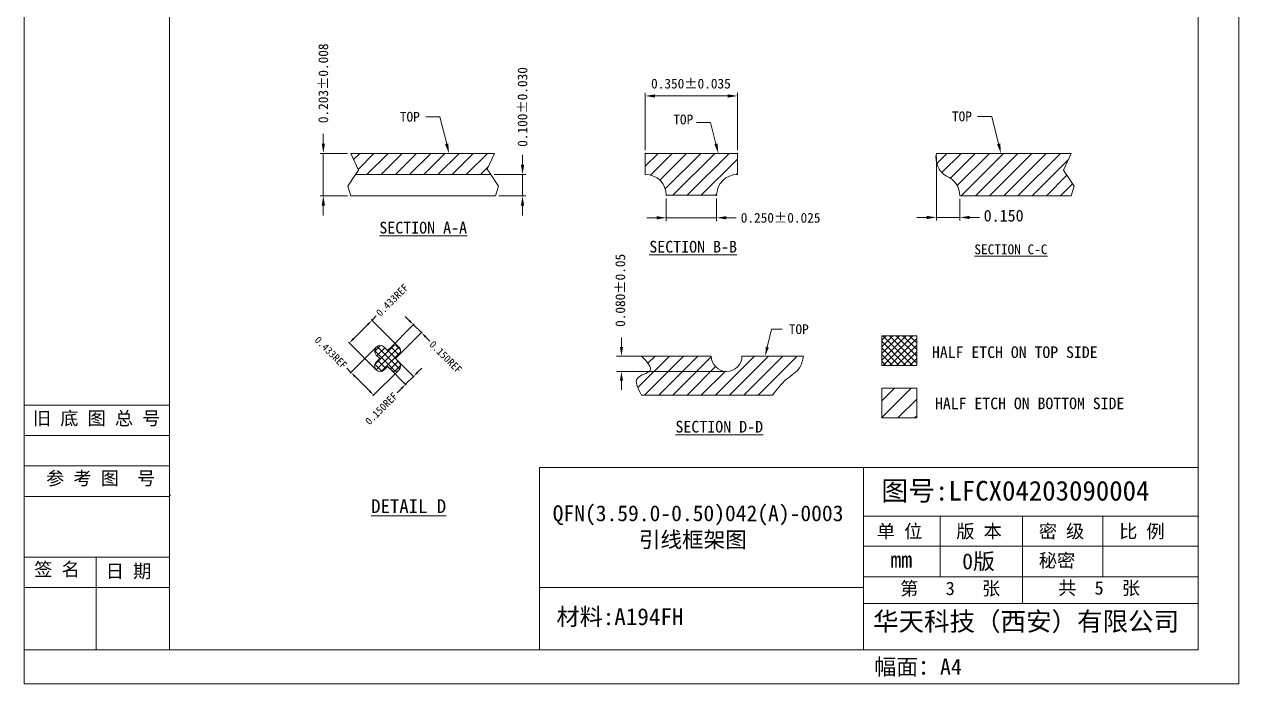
# Model space of a CAD drawing. Header units: millimetres. Extents: x 4471 to 10624, y 832 to 10725.
# Drawn here: x 4709.69 to 4726.02, y 1742.42 to 1751.29 of the extents above; entities that cross this region are included whole.
import ezdxf
from ezdxf.enums import TextEntityAlignment as Align

# ---------------------------------------------------------------- set-up
doc = ezdxf.new("R2010")
doc.units = ezdxf.units.MM
for name, color, linetype in [('1', 7, 'Continuous'), ('ETCH', 4, 'Continuous'), ('HALF ETCH ON TOP SIDE', 6, 'Continuous'), ('图层1实体', 7, 'Continuous')]:
    doc.layers.add(name, color=color, linetype=linetype)
doc.layers.add('DIM', color=4, linetype='Continuous', lineweight=18)
doc.styles.get("Standard").update_dxf_attribs({"font": 'SimSun.ttf'})
doc.styles.add('宋体', font='SimSun.ttf')
doc.dimstyles.new('ISO-25', dxfattribs={"dimtxt": 0.1, "dimasz": 0.08, "dimexe": 0.015, "dimexo": 0.015, "dimgap": 0.02, "dimtad": 0, "dimzin": 1, "dimdsep": 46, "dimtxsty": 'Standard', "dimcen": 0.1, "dimadec": 0, "dimazin": 0, "dimtfac": 1, "dimtmove": 0, "dimatfit": 3, "dimfxl": 1, "dimarcsym": 0})

# ---------------------------------------------------------------- blocks, each defined once
blk = doc.blocks.new('*D134')
at = {"layer": 'Defpoints', "color": 0, "transparency": 16777216}
for p in [(4715.027, 1747.14), (4714.572, 1746.898), (4714.678, 1746.792)]:
    blk.add_point(p, dxfattribs=at)
at = {"layer": 'DIM', "color": 0, "lineweight": -2, "transparency": 16777216}
for p, q in [((4714.583, 1746.909), (4714.931, 1747.257)), ((4714.864, 1747.303), (4714.808, 1747.359)), ((4714.921, 1747.246), (4715.027, 1747.14)), ((4714.689, 1746.802), (4715.037, 1747.151)), ((4715.083, 1747.084), (4715.14, 1747.027))]:
    blk.add_line(p, q, dxfattribs=at)
at = {"layer": 'DIM', "color": 0, "transparency": 16777216}
for points in [[(4714.855, 1747.293), (4714.874, 1747.312), (4714.921, 1747.246)], [(4715.093, 1747.093), (4715.074, 1747.074), (4715.027, 1747.14)]]:
    blk.add_solid(points, dxfattribs=at)
at = {"layer": 'DIM', "color": 0, "lineweight": 9, "transparency": 16777216, "insert": (4715.353, 1746.814), "char_height": 0.1, "attachment_point": 5, "rotation": 315}
blk.add_mtext('0.150REF', dxfattribs=at)
blk = doc.blocks.new('*D135')
at = {"layer": 'Defpoints', "color": 0, "transparency": 16777216}
for p in [(4714.678, 1746.792), (4714.572, 1746.686), (4714.814, 1746.445)]:
    blk.add_point(p, dxfattribs=at)
at = {"layer": 'DIM', "color": 0, "lineweight": -2, "transparency": 16777216}
for p, q in [((4714.689, 1746.781), (4714.93, 1746.54)), ((4714.583, 1746.675), (4714.824, 1746.434)), ((4714.976, 1746.607), (4715.033, 1746.664)), ((4714.92, 1746.551), (4714.814, 1746.445)), ((4714.757, 1746.388), (4714.7, 1746.331))]:
    blk.add_line(p, q, dxfattribs=at)
at = {"layer": 'DIM', "color": 0, "transparency": 16777216}
for points in [[(4714.967, 1746.617), (4714.986, 1746.598), (4714.92, 1746.551)], [(4714.766, 1746.379), (4714.748, 1746.397), (4714.814, 1746.445)]]:
    blk.add_solid(points, dxfattribs=at)
at = {"layer": 'DIM', "color": 0, "lineweight": 9, "transparency": 16777216, "insert": (4714.487, 1746.118), "char_height": 0.1, "attachment_point": 5, "rotation": 45}
blk.add_mtext('0.150REF', dxfattribs=at)
blk = doc.blocks.new('*D136')
at = {"layer": 'Defpoints', "color": 0, "transparency": 16777216}
for p in [(4714.419, 1746.945), (4714.725, 1746.639), (4714.385, 1746.298)]:
    blk.add_point(p, dxfattribs=at)
at = {"layer": 'DIM', "color": 0, "lineweight": -2, "transparency": 16777216}
for p, q in [((4714.409, 1746.934), (4714.068, 1746.594)), ((4714.079, 1746.604), (4714.022, 1746.661)), ((4714.715, 1746.628), (4714.374, 1746.288)), ((4714.136, 1746.548), (4714.328, 1746.355))]:
    blk.add_line(p, q, dxfattribs=at)
at = {"layer": 'DIM', "color": 0, "transparency": 16777216}
for points in [[(4714.145, 1746.557), (4714.126, 1746.538), (4714.079, 1746.604)], [(4714.319, 1746.346), (4714.338, 1746.364), (4714.385, 1746.298)]]:
    blk.add_solid(points, dxfattribs=at)
at = {"layer": 'DIM', "color": 0, "lineweight": 9, "transparency": 16777216, "insert": (4713.809, 1746.874), "char_height": 0.1, "attachment_point": 5, "rotation": 315}
blk.add_mtext('0.433REF', dxfattribs=at)
blk = doc.blocks.new('*D137')
at = {"layer": 'Defpoints', "color": 0, "transparency": 16777216}
for p in [(4714.057, 1747.001), (4714.725, 1746.945), (4714.419, 1746.639)]:
    blk.add_point(p, dxfattribs=at)
at = {"layer": 'DIM', "color": 0, "lineweight": -2, "transparency": 16777216}
for p, q in [((4714.307, 1747.25), (4714.114, 1747.058)), ((4714.715, 1746.955), (4714.353, 1747.318)), ((4714.363, 1747.307), (4714.42, 1747.364)), ((4714.409, 1746.649), (4714.047, 1747.012))]:
    blk.add_line(p, q, dxfattribs=at)
at = {"layer": 'DIM', "color": 0, "transparency": 16777216}
for points in [[(4714.316, 1747.241), (4714.297, 1747.26), (4714.363, 1747.307)], [(4714.104, 1747.067), (4714.123, 1747.048), (4714.057, 1747.001)]]:
    blk.add_solid(points, dxfattribs=at)
at = {"layer": 'DIM', "color": 0, "lineweight": 9, "transparency": 16777216, "insert": (4714.633, 1747.577), "char_height": 0.1, "attachment_point": 5, "rotation": 45}
blk.add_mtext('0.433REF', dxfattribs=at)

msp = doc.modelspace()

# ---------------------------------------------------------------- hatches: boundary and pattern name
at = {"layer": 'ETCH', "lineweight": 9}
h = msp.add_hatch(dxfattribs=at)
h.set_pattern_fill('ANSI31', color=256, scale=0.0425)
h.set_pattern_definition([(45, (706.80214, 266.27019), (-0.0954152213, 0.0954152213), [])])
h.paths.add_polyline_path([(4716.0119, 1749.5515), (4714.0753, 1749.5515), (4714.1794, 1749.3263), (4714.1406, 1749.2666), (4715.9601, 1749.2666), (4715.9134, 1749.3385)])
h = msp.add_hatch(dxfattribs=at)
h.set_pattern_fill('ANSI31', color=256, scale=0.0425)
h.set_pattern_definition([(45, (707.34344, 266.23325), (-0.0954152213, 0.0954152213), [])])
h.paths.add_polyline_path([(4718.0386, 1749.5515), (4718.0386, 1749.2695, -0.4142136), (4718.3206, 1748.9875), (4718.9974, 1748.9875, -0.4142136), (4719.2794, 1749.2695), (4719.2794, 1749.5515)])
h = msp.add_hatch(dxfattribs=at)
h.set_pattern_fill('ANSI31', color=256, scale=0.0425)
h.set_pattern_definition([(45, (708.1543, 266.21373), (-0.0954152213, 0.0954152213), [])])
h.paths.add_polyline_path([(4723.7682, 1749.5515), (4721.9536, 1749.5515, 0.3144392), (4722.0888, 1749.247, -0.3087639), (4722.2699, 1748.9817), (4723.7679, 1748.9817), (4723.8053, 1749.1087), (4723.6641, 1749.3263)])
h = msp.add_hatch(dxfattribs=at)
h.set_pattern_fill('ANSI31', color=256, scale=0.0425)
h.set_pattern_definition([(45, (710.85093, 265.90891), (-0.0954152213, 0.0954152213), [])])
edge = h.paths.add_edge_path()
edge.add_arc((4719.1324, 1746.8249), 0.2066, 180, 360)
edge.add_line((4719.339, 1746.8249), (4720.1652, 1746.8249))
edge.add_arc((4720.8135, 1745.8894), 1.1382, 124.72469, 158.84141)
edge.add_line((4719.7521, 1746.3003), (4717.9866, 1746.3003))
edge.add_spline(control_points=[(4717.9866, 1746.3003), (4717.9378, 1746.391), (4717.8503, 1746.5537), (4718.1931, 1746.6097), (4718.0596, 1746.7489), (4717.9866, 1746.8249)], knot_values=[0, 0, 0, 0, 0.2306573, 0.4135124, 0.6340423, 0.6340423, 0.6340423, 0.6340423], degree=3, periodic=0)
edge.add_line((4717.9866, 1746.8249), (4718.9259, 1746.8249))
edge = h.paths.add_edge_path(flags=17)
edge.add_line((4720.1319, 1746.8009), (4720.1559, 1746.8249))
h = msp.add_hatch(dxfattribs=at)
h.set_pattern_fill('ANSI31', color=256, scale=0.05)
h.set_pattern_definition([(45, (-0.53578, 4.34243), (-0.1122532015, 0.1122532015), [])])
h.paths.add_polyline_path([(4721.6899, 1746.3931), (4721.2184, 1746.3931), (4721.2184, 1745.9924), (4721.6899, 1745.9924)])
at = {"layer": 'HALF ETCH ON TOP SIDE', "linetype": 'ByBlock', "lineweight": 0, "ltscale": 100}
h = msp.add_hatch(dxfattribs=at)
h.set_pattern_fill('ANSI37', color=256, scale=0.02)
h.set_pattern_definition([(45, (4718.92052, 1758.12195), (-0.04490128, 0.04490128), []), (135, (4718.92052, 1758.12195), (-0.04490128, -0.04490128), [])])
h.paths.add_polyline_path([(4721.6899, 1747.0985), (4721.2184, 1747.0985), (4721.2184, 1746.6977), (4721.6899, 1746.6977)])
h = msp.add_hatch(dxfattribs=at)
h.set_pattern_fill('ANSI37', color=256, scale=0.02)
h.set_pattern_definition([(45, (-21217.88321, -2555.45775), (-0.0449012806, 0.0449012806), []), (135, (-21217.88321, -2555.45775), (-0.0449012806, -0.0449012806), [])])
h.paths.add_polyline_path([(4714.6785, 1746.7918), (4714.7254, 1746.7449, -1), (4714.6194, 1746.6388), (4714.5724, 1746.6858), (4714.5254, 1746.6388, -1), (4714.4194, 1746.7449), (4714.4663, 1746.7918), (4714.4194, 1746.8388, -1), (4714.5254, 1746.9449), (4714.5724, 1746.8979), (4714.6194, 1746.9449, -1), (4714.7254, 1746.8388)])

# ---------------------------------------------------------------- linework, layer by layer
at = {"linetype": 'ByBlock', "lineweight": 0, "ltscale": 100, "elevation": -0.2014}
msp.add_lwpolyline([(4714.7254, 1746.7449, -1), (4714.6194, 1746.6388), (4714.5724, 1746.6858), (4714.5254, 1746.6388, -1), (4714.4194, 1746.7449), (4714.4663, 1746.7918), (4714.4194, 1746.8388, -1), (4714.5254, 1746.9449), (4714.5724, 1746.8979), (4714.6194, 1746.9449, -1), (4714.7254, 1746.8388), (4714.6785, 1746.7918)], format="xyb", close=True, dxfattribs=at)
at = {"layer": '1', "color": 7, "lineweight": 9}
for p, q in [((4714.0753, 1749.5515, 0.0024), (4716.0119, 1749.5515, 0.0024)), ((4714.0753, 1749.5515, 0.0024), (4714.1794, 1749.3263, 0.0024)), ((4716.0119, 1749.5515, 0.0024), (4715.9134, 1749.3385, 0.0024)), ((4718.0386, 1749.2695, 0.0024), (4718.0386, 1749.5515, 0.0024)), ((4719.2794, 1749.5515, 0.0024), (4718.0386, 1749.5515, 0.0024)), ((4719.2794, 1749.2695, 0.0024), (4719.2794, 1749.5515, 0.0024)), ((4721.9543, 1749.5515, 0.0024), (4723.7682, 1749.5515, 0.0024)), ((4723.7682, 1749.5515, 0.0024), (4723.6641, 1749.3263, 0.0024)), ((4714.1406, 1749.2666, 0.0024), (4714.0381, 1749.1087, 0.0024)), ((4714.1794, 1749.3263, 0.0024), (4714.1406, 1749.2666, 0.0024)), ((4715.9601, 1749.2666, 0.0024), (4714.1406, 1749.2666, 0.0024)), ((4715.9134, 1749.3385, 0.0024), (4715.9601, 1749.2666, 0.0024)), ((4715.9601, 1749.2666, 0.0024), (4716.0626, 1749.1087, 0.0024)), ((4723.6641, 1749.3263, 0.0024), (4723.8053, 1749.1087, 0.0024)), ((4714.0381, 1749.1087, 0.0024), (4714.0755, 1748.9817, 0.0024)), ((4716.0626, 1749.1087, 0.0024), (4716.0251, 1748.9817, 0.0024)), ((4723.8053, 1749.1087, 0.0024), (4723.7679, 1748.9817, 0.0024)), ((4714.0755, 1748.9817, 0.0024), (4716.0254, 1748.9817, 0.0024)), ((4718.3206, 1748.9875, 0.0024), (4718.9974, 1748.9875, 0.0024)), ((4723.7682, 1748.9817, 0.0024), (4722.2699, 1748.9817, 0.0024)), ((4721.2184, 1747.0985, -0.0805), (4721.2184, 1746.6977, -0.0805)), ((4721.6899, 1747.0985, -0.0805), (4721.2184, 1747.0985, -0.0805)), ((4721.6899, 1746.6977, -0.0805), (4721.6899, 1747.0985, -0.0805)), ((4721.2184, 1746.6977, -0.0805), (4721.6899, 1746.6977, -0.0805)), ((4721.2184, 1746.3931, -0.0805), (4721.2184, 1745.9924, -0.0805)), ((4721.6899, 1746.3931, -0.0805), (4721.2184, 1746.3931, -0.0805)), ((4721.6899, 1745.9924, -0.0805), (4721.6899, 1746.3931, -0.0805)), ((4721.2184, 1745.9924, -0.0805), (4721.6899, 1745.9924, -0.0805))]:
    msp.add_line(p, q, dxfattribs=at)
at = {"layer": '1', "color": 0, "lineweight": 9, "ltscale": 0.1}
for p, q in [((4717.9866, 1746.8249, -0.0858), (4718.9259, 1746.8249, -0.0858)), ((4719.339, 1746.8249, -0.0858), (4720.1652, 1746.8249, -0.0858)), ((4717.9866, 1746.3003, -0.0858), (4719.7521, 1746.3003, -0.0858))]:
    msp.add_line(p, q, dxfattribs=at)
at = {"layer": '1', "color": 7, "lineweight": 9}
for centre, radius, start, end in [((4722.2343, 1749.4932, 0.0024), 0.286, 168.2528, 239.4153), ((4718.0386, 1748.9875, 0.0024), 0.282, 0, 90), ((4719.2794, 1748.9875, 0.0024), 0.282, 90, 180), ((4721.985, 1748.9817, 0.0024), 0.2849, 0, 68.6352)]:
    msp.add_arc(centre, radius, start, end, dxfattribs=at)
at = {"layer": '1', "color": 0, "lineweight": 9, "ltscale": 0.1}
msp.add_arc((4719.1324, 1746.8249, -0.0858), 0.2066, 180, 0, dxfattribs=at)
for points in [[(4717.9866, 1746.8249, -0.0858), (4718.1005, 1746.6277, -0.0858), (4717.937, 1746.5332, -0.0858), (4717.9866, 1746.3003, -0.0858)], [(4720.1652, 1746.8249, -0.0858), (4720.1168, 1746.6732, -0.0858), (4719.9394, 1746.5144, -0.0858), (4719.7524, 1746.3012, -0.0858)]]:
    msp.add_spline(points, degree=3, dxfattribs=at)
at = {"layer": '1', "color": 7, "lineweight": 9}
for p in [(4718.0386, 1749.5515, 0.0024), (4719.2794, 1749.5515, 0.0024), (4718.3206, 1748.9875, 0.0024), (4718.9974, 1748.9875, 0.0024), (4722.2699, 1748.9817, 0.0024)]:
    msp.add_point(p, dxfattribs=at)
at = {"layer": 'DIM', "lineweight": 9}
for p, q in [((4718.0386, 1749.5953, 0.0024), (4718.0386, 1750.3684, 0.0024)), ((4719.2794, 1749.5953, 0.0024), (4719.2794, 1750.3684, 0.0024)), ((4718.17, 1750.3246, 0.0024), (4718.9437, 1750.3246, 0.0024)), ((4719.148, 1750.3246, 0.0024), (4718.9437, 1750.3246, 0.0024)), ((4715.2757, 1750.0436, 0.0024), (4715.0851, 1750.0436, 0.0024)), ((4715.3667, 1749.6802, 0.0024), (4715.2757, 1750.0436, 0.0024)), ((4722.6985, 1750.0487, 0.0024), (4722.5079, 1750.0487, 0.0024)), ((4722.7908, 1749.6802, 0.0024), (4722.6985, 1750.0487, 0.0024)), ((4718.9164, 1749.969, 0.0024), (4718.7277, 1749.969, 0.0024)), ((4718.989, 1749.6789, 0.0024), (4718.9164, 1749.969, 0.0024)), ((4713.7075, 1749.6842, 0.0024), (4713.7075, 1749.8169, 0.0024)), ((4714.031, 1749.5515, 0.0024), (4713.6633, 1749.5515, 0.0024)), ((4713.7075, 1748.9817, 0.0024), (4713.7075, 1749.5515, 0.0024)), ((4716.3871, 1749.3993, 0.0024), (4716.3871, 1749.532, 0.0024)), ((4721.9543, 1749.5104, 0.0024), (4721.9543, 1748.6488, 0.0024)), ((4716.0043, 1749.2666, 0.0024), (4716.4313, 1749.2666, 0.0024)), ((4716.3871, 1748.9817, 0.0024), (4716.3871, 1749.2666, 0.0024)), ((4714.0313, 1748.9817, 0.0024), (4713.6633, 1748.9817, 0.0024)), ((4716.0696, 1748.9817, 0.0024), (4716.4313, 1748.9817, 0.0024)), ((4718.3206, 1748.9437, 0.0024), (4718.3206, 1748.6417, 0.0024)), ((4718.9974, 1748.9437, 0.0024), (4718.9974, 1748.6417, 0.0024)), ((4722.2699, 1748.9407, 0.0024), (4722.2699, 1748.6488, 0.0024)), ((4713.7075, 1748.849, 0.0024), (4713.7075, 1748.7163, 0.0024)), ((4716.3871, 1748.849, 0.0024), (4716.3871, 1748.7163, 0.0024)), ((4718.1893, 1748.6855, 0.0024), (4718.0579, 1748.6855, 0.0024)), ((4718.3206, 1748.6855, 0.0024), (4718.9974, 1748.6855, 0.0024)), ((4719.1288, 1748.6855, 0.0024), (4719.2602, 1748.6855, 0.0024)), ((4721.8229, 1748.6899, 0.0024), (4721.6915, 1748.6899, 0.0024)), ((4722.2699, 1748.6899, 0.0024), (4721.9543, 1748.6899, 0.0024)), ((4722.4013, 1748.6899, 0.0024), (4722.5326, 1748.6899, 0.0024)), ((4717.7178, 1746.9488, -0.0858), (4717.7178, 1747.0728, -0.0858)), ((4719.6799, 1746.9455, -0.0858), (4719.7368, 1747.1851, -0.0858)), ((4719.7368, 1747.1851, -0.0858), (4719.8773, 1747.1851, -0.0858)), ((4718.0677, 1746.8249, -0.0858), (4717.6519, 1746.8249, -0.0858)), ((4719.0911, 1746.6184, -0.0858), (4717.6556, 1746.6184, -0.0858)), ((4717.7178, 1746.4944, -0.0858), (4717.7178, 1746.3705, -0.0858))]:
    msp.add_line(p, q, dxfattribs=at)
for points in [[(4718.17, 1750.3465, 0.0024), (4718.17, 1750.3027, 0.0024), (4718.0386, 1750.3246, 0.0024)], [(4719.148, 1750.3465, 0.0024), (4719.148, 1750.3027, 0.0024), (4719.2794, 1750.3246, 0.0024)], [(4713.6854, 1749.6842, 0.0024), (4713.7296, 1749.6842, 0.0024), (4713.7075, 1749.5515, 0.0024)], [(4715.3881, 1749.6856, 0.0024), (4715.3989, 1749.5515, 0.0024), (4715.3452, 1749.6748, 0.0024)], [(4719.0103, 1749.6842, 0.0024), (4719.0209, 1749.5515, 0.0024), (4718.9678, 1749.6736, 0.0024)], [(4722.8123, 1749.6856, 0.0024), (4722.8231, 1749.5515, 0.0024), (4722.7694, 1749.6748, 0.0024)], [(4716.365, 1749.3993, 0.0024), (4716.4092, 1749.3993, 0.0024), (4716.3871, 1749.2666, 0.0024)], [(4713.6854, 1748.849, 0.0024), (4713.7296, 1748.849, 0.0024), (4713.7075, 1748.9817, 0.0024)], [(4716.365, 1748.849, 0.0024), (4716.4092, 1748.849, 0.0024), (4716.3871, 1748.9817, 0.0024)], [(4718.1893, 1748.7074, 0.0024), (4718.1893, 1748.6636, 0.0024), (4718.3206, 1748.6855, 0.0024)], [(4719.1288, 1748.7074, 0.0024), (4719.1288, 1748.6636, 0.0024), (4718.9974, 1748.6855, 0.0024)], [(4721.8229, 1748.7118, 0.0024), (4721.8229, 1748.668, 0.0024), (4721.9543, 1748.6899, 0.0024)], [(4722.4013, 1748.7118, 0.0024), (4722.4013, 1748.668, 0.0024), (4722.2699, 1748.6899, 0.0024)], [(4717.7385, 1746.9488, -0.0858), (4717.6972, 1746.9488, -0.0858), (4717.7178, 1746.8249, -0.0858)], [(4719.7, 1746.9407, -0.0858), (4719.6512, 1746.8249, -0.0858), (4719.6598, 1746.9503, -0.0858)], [(4717.7385, 1746.4944, -0.0858), (4717.6972, 1746.4944, -0.0858), (4717.7178, 1746.6184, -0.0858)]]:
    msp.add_solid(points, dxfattribs=at)
at = {"layer": '图层1实体', "color": 7, "lineweight": 9}
for p, q in [((4711.6373, 1746.1634, 0.1033), (4709.6851, 1746.1634, 0.1033)), ((4711.6373, 1745.7546, 0.1033), (4709.6851, 1745.7546, 0.1033)), ((4711.6373, 1745.3458, 0.1033), (4709.6851, 1745.3458, 0.1033)), ((4716.6161, 1745.3252, 0.1033), (4725.4767, 1745.3252, 0.1033)), ((4716.6161, 1742.8736, 0.1033), (4716.6161, 1745.3252, 0.1033)), ((4720.9723, 1745.3252, 0.1033), (4720.9723, 1742.8736, 0.1033)), ((4711.6474, 1744.9584, 0.1033), (4711.6474, 1744.9463, 0.1033)), ((4711.6373, 1744.937, 0.1033), (4709.6851, 1744.937, 0.1033)), ((4720.9723, 1744.6691, 0.1033), (4725.4767, 1744.6691, 0.1033)), ((4722.0028, 1744.6609, 0.1033), (4722.0028, 1743.8545, 0.1033)), ((4723.1121, 1744.6609, 0.1033), (4723.1121, 1743.4958, 0.1033)), ((4724.1926, 1744.6609, 0.1033), (4724.1926, 1743.8545, 0.1033)), ((4720.9723, 1744.2683, 0.1033), (4725.4767, 1744.2683, 0.1033)), ((4709.6851, 1744.1202, 0.1033), (4711.6373, 1744.1194, 0.1033)), ((4710.6506, 1744.1202, 0.1033), (4710.6506, 1742.8821, 0.1033)), ((4710.6506, 1742.8821, 0.1033), (4710.6506, 1744.1081, 0.1033)), ((4720.9723, 1743.8545, 0.1033), (4725.4767, 1743.8545, 0.1033)), ((4711.6373, 1743.7098, 0.1033), (4709.6851, 1743.7098, 0.1033)), ((4720.9723, 1743.7098, 0.1033), (4716.6161, 1743.7098, 0.1033)), ((4720.9723, 1743.4958, 0.1033), (4725.4767, 1743.4958, 0.1033)), ((4711.636, 1742.8723, 0.1033), (4709.6907, 1742.8723, 0.1033))]:
    msp.add_line(p, q, dxfattribs=at)
at = {"layer": '图层1实体', "color": 7, "lineweight": 9, "elevation": 0.1033}
for points in [[(4709.6851, 1765.1004), (4726.0205, 1765.1004), (4726.0205, 1742.4165), (4709.6851, 1742.4165)], [(4711.6373, 1764.6405), (4725.4767, 1764.6405), (4725.4767, 1742.8736), (4711.6373, 1742.8736)]]:
    msp.add_lwpolyline(points, close=True, dxfattribs=at)

# ---------------------------------------------------------------- texts
at = {"layer": 'DIM', "lineweight": 9, "style": '宋体'}
msp.add_text('0.250%%P0.025', height=0.131347, dxfattribs=at).set_placement((4719.3225, 1748.6198, 0.0024))
at = {"layer": 'DIM', "lineweight": 9}
for s, p in [('HALF ETCH ON TOP SIDE', (4724.1224, 1746.8771, -0.0805)), ('HALF ETCH ON BOTTOM SIDE', (4724.4819, 1746.1884, -0.01))]:
    msp.add_text(s, height=0.155973, dxfattribs=at).set_placement(p, align=Align.MIDDLE_RIGHT)
at = {"layer": 'DIM', "lineweight": 9, "char_height": 0.131347, "attachment_point": 5, "rotation": 90, "style": '宋体'}
for s, insert in [('0.203±0.008', (4713.7075, 1750.4946, 0.0024)), ('0.100±0.030', (4716.3871, 1750.1765, 0.0024))]:
    msp.add_mtext(s, dxfattribs=dict(at, insert=insert))
at = {"layer": 'DIM', "lineweight": 9, "attachment_point": 5, "style": '宋体'}
for s, insert, char_height in [('\\A1;0.350±0.035', (4718.6523, 1750.4898, 0.0024), 0.131347), ('TOP', (4714.8714, 1750.0436, 0.0024), 0.13135), ('TOP', (4718.5488, 1750.0065, 0.0024), 0.13135), ('TOP', (4722.2978, 1750.0487, 0.0024), 0.13135), ('\\A1;0.150', (4722.8586, 1748.7127, -0.0072), 0.15762), ('{\\LSECTION A-A}', (4715.0507, 1748.5514, 0.0024), 0.157617), ('{\\LSECTION B-B}', (4718.6819, 1748.295, 0.0024), 0.157617), ('\\A1;{\\LSECTION C-C}', (4722.9563, 1748.2601, 0.0024), 0.131347), ('\\A1;TOP', (4720.1033, 1747.1851, -0.0858), 0.13135), ('{\\LSECTION D-D}', (4719.033, 1745.873, -0.0858), 0.157617), ('{\\LDETAIL D}', (4714.8558, 1744.8054, 0.2158), 0.185431)]:
    msp.add_mtext(s, dxfattribs=dict(at, insert=insert, char_height=char_height))
at = {"layer": 'DIM', "color": 2, "lineweight": 9, "insert": (4717.7026, 1747.7088, -0.0858), "char_height": 0.131347, "attachment_point": 5, "rotation": 90, "style": '宋体'}
msp.add_mtext('\\A1;0.080±0.05', dxfattribs=at)
at = {"layer": '图层1实体', "color": 7, "lineweight": 9, "style": '宋体'}
for s, height, p in [('图号:LFCX04203090004', 0.265, (4721.2126, 1744.8805, 0.1114)), ('单 位', 0.17965, (4721.1529, 1744.3778, 0.1033)), ('版 本', 0.17965, (4722.222, 1744.3778, 0.1033)), ('密 级', 0.17965, (4723.3313, 1744.3778, 0.1033)), ('比 例', 0.17965, (4724.4118, 1744.3778, 0.1033)), ('mm', 0.21557, (4721.3344, 1743.9796, 0.1033)), ('0版', 0.21557, (4722.3004, 1743.9553, 0.1033)), ('秘密', 0.17965, (4723.3313, 1743.9852, 0.1033)), ('幅面：A4', 0.21557, (4721.1199, 1742.5363, 0.1033))]:
    msp.add_text(s, height=height, dxfattribs=at).set_placement(p)
at = {"layer": '图层1实体', "color": 7, "lineweight": 9, "attachment_point": 1, "style": '宋体'}
for s, insert, char_height in [('{\\fSimSun|b0|i0|c134|p2;旧 底 图 总 号}', (4709.8017, 1746.0772, 0.1033), 0.179645), ('{\\fSimSun|b0|i0|c134|p2;参 考 图  号}', (4709.9783, 1745.2701, 0.1033), 0.179645), ('{\\fSimSun|b0|i0|c134|p2; 签 名}', (4709.6976, 1744.0452, 0.1033), 0.179645), ('{\\fSimSun|b0|i0|c134|p2; 日 期}', (4710.6579, 1744.021, 0.1033), 0.179645), ('{\\fSimSun|b0|i0|c134|p2;第   \\fSimSun|b0|i0|c0|p2;3\\fSimSun|b0|i0|c134|p2;   张}', (4721.4674, 1743.7887, 0.1033), 0.179645), ('{\\fSimSun|b0|i0|c134|p2;共  5  张}', (4723.592, 1743.7948, 0.1033), 0.179645), ('材料:A194FH', (4716.8442, 1743.4325, 0.1114), 0.22801), ('{\\fSimSun|b0|i0|c134|p2;华天科技（西安）有限公司}', (4721.1021, 1743.3803, 0.1033), 0.251503)]:
    msp.add_mtext(s, dxfattribs=dict(at, insert=insert, char_height=char_height))
at = {"layer": '图层1实体', "color": 7, "lineweight": 9, "insert": (4716.7924, 1744.8164, 0.1033), "char_height": 0.212954, "width": 5.878204, "attachment_point": 1, "style": '宋体'}
msp.add_mtext('{\\C256;QFN(3.59.0-0.50)042(A)-0003\\P        引线框架图}', dxfattribs=at)

# ---------------------------------------------------------------- dimensions: what is measured, and where the dimension line sits
at = {"layer": 'DIM', "color": 1, "lineweight": 9}
for base, p1, p2, angle, picture, middle in [((4714.0572, 1747.0009, -0.2014), (4714.7254, 1746.9449, -0.2014), (4714.4194, 1746.6388, -0.2014), 225, '*D137', (4714.6329, 1747.5766, -0.2014)), ((4714.385, 1746.2984, -0.2014), (4714.4194, 1746.9449, -0.2014), (4714.7254, 1746.6388, -0.2014), 315, '*D136', (4713.8094, 1746.8741, -0.2014))]:
    dim = msp.add_linear_dim(base=base, p1=p1, p2=p2, angle=angle, text='<>REF', dimstyle='ISO-25', override={"dimdec": 3, "dimtxsty": 'Standard', "dimtdec": 3, "dimarcsym": 2}, dxfattribs=at)
    dim.commit()
    dim.dimension.update_dxf_attribs({"geometry": picture, "text_midpoint": middle, "dimtype": 161})
for p1, p2, distance, picture, middle in [((4714.5724, 1746.8979, -0.2014), (4714.6785, 1746.7918, -0.2014), 0.4927, '*D134', (4715.3531, 1746.8141, -0.2014)), ((4714.6785, 1746.7918, -0.2014), (4714.5724, 1746.6858, -0.2014), 0.3411, '*D135', (4714.4874, 1746.1184, -0.2014))]:
    dim = msp.add_aligned_dim(p1=p1, p2=p2, distance=distance, text='<>REF', dimstyle='ISO-25', override={"dimdec": 3, "dimtxsty": 'Standard', "dimtdec": 3, "dimarcsym": 2}, dxfattribs=at)
    dim.commit()
    dim.dimension.update_dxf_attribs({"geometry": picture, "text_midpoint": middle})

doc.saveas('drawing.dxf')
